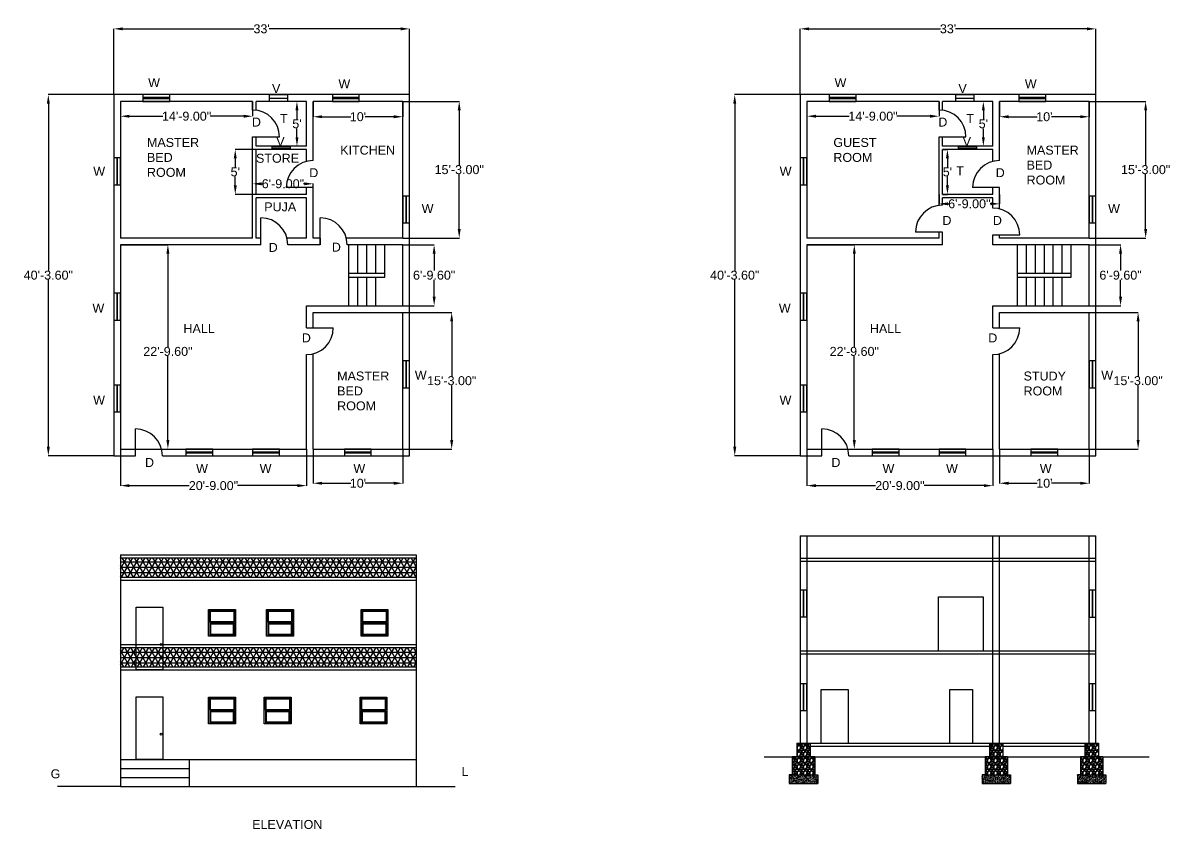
# Model space of a CAD drawing. Header units: inches. Extents: x -148 to 1389, y 14 to 1093.
import ezdxf

# ---------------------------------------------------------------- set-up
doc = ezdxf.new("R2010")
doc.units = ezdxf.units.IN
doc.header["$MEASUREMENT"] = 0
doc.styles.get("Standard").update_dxf_attribs({"font": 'arial.ttf'})
doc.dimstyles.get("Standard").update_dxf_attribs({"dimtxt": 12, "dimasz": 12, "dimexe": 0.18, "dimexo": 0.0625, "dimgap": 0.09, "dimtad": 0, "dimtih": 1, "dimtoh": 1, "dimzin": 0, "dimdsep": 46, "dimlunit": 3, "dimtxsty": 'Standard', "dimcen": 0.09, "dimadec": 0, "dimazin": 0, "dimtfac": 1, "dimtofl": 0, "dimtmove": 0, "dimatfit": 3, "dimfxl": 1, "dimtolj": 1, "dimtzin": 0, "dimarcsym": 0})

# ---------------------------------------------------------------- blocks, each defined once
blk = doc.blocks.new('*D2')
at = {"color": 0, "lineweight": -2, "transparency": 16777216}
for p, q in [((1279.4, 796.1), (1321.6, 796.1)), ((1321.4, 784.1), (1321.4, 761.5)), ((1321.4, 726.5), (1321.4, 749.1)), ((1279.4, 714.5), (1321.6, 714.5))]:
    blk.add_line(p, q, dxfattribs=at)
at = {"color": 0, "transparency": 16777216}
for points in [[(1319.4, 784.1), (1323.4, 784.1), (1321.4, 796.1)], [(1319.4, 726.5), (1323.4, 726.5), (1321.4, 714.5)]]:
    blk.add_solid(points, dxfattribs=at)
at = {"layer": 'Defpoints', "color": 0, "transparency": 16777216}
for p in [(1279.4, 796.1), (1279.4, 714.5), (1321.4, 714.5)]:
    blk.add_point(p, dxfattribs=at)
at = {"color": 0, "transparency": 16777216, "insert": (1321.4, 755.3), "char_height": 12, "attachment_point": 5}
blk.add_mtext('\\A1;6\'-9.60"', dxfattribs=at)
blk = doc.blocks.new('*D3')
at = {"color": 0, "lineweight": -2, "transparency": 16777216}
for p, q in [((892.3, 997.1), (804.6, 997.1)), ((804.8, 985.1), (804.8, 761.5)), ((804.8, 525.5), (804.8, 749.1)), ((892.3, 513.5), (804.6, 513.5))]:
    blk.add_line(p, q, dxfattribs=at)
at = {"color": 0, "transparency": 16777216}
for points in [[(802.8, 985.1), (806.8, 985.1), (804.8, 997.1)], [(802.8, 525.5), (806.8, 525.5), (804.8, 513.5)]]:
    blk.add_solid(points, dxfattribs=at)
at = {"layer": 'Defpoints', "color": 0, "transparency": 16777216}
for p in [(892.4, 997.1), (804.8, 513.5), (892.4, 513.5)]:
    blk.add_point(p, dxfattribs=at)
at = {"color": 0, "transparency": 16777216, "insert": (804.8, 755.3), "char_height": 12, "attachment_point": 5}
blk.add_mtext('\\A1;40\'-3.60"', dxfattribs=at)
blk = doc.blocks.new('*D4')
at = {"color": 0, "lineweight": -2, "transparency": 16777216}
for p, q in [((892.4, 997.2), (892.4, 1085.4)), ((904.4, 1085.2), (1080.1, 1085.2)), ((1276.4, 1085.2), (1100.6, 1085.2)), ((1288.4, 997.2), (1288.4, 1085.4))]:
    blk.add_line(p, q, dxfattribs=at)
at = {"color": 0, "transparency": 16777216}
for points in [[(904.4, 1087.2), (904.4, 1083.2), (892.4, 1085.2)], [(1276.4, 1087.2), (1276.4, 1083.2), (1288.4, 1085.2)]]:
    blk.add_solid(points, dxfattribs=at)
at = {"layer": 'Defpoints', "color": 0, "transparency": 16777216}
for p in [(1288.4, 1085.2), (892.4, 997.1), (1288.4, 997.1)]:
    blk.add_point(p, dxfattribs=at)
at = {"color": 0, "transparency": 16777216, "insert": (1090.4, 1085.2), "char_height": 12, "attachment_point": 5}
blk.add_mtext("\\A1;33'", dxfattribs=at)
blk = doc.blocks.new('*D5')
at = {"color": 0, "lineweight": -2, "transparency": 16777216}
for p, q in [((1279.4, 988.1), (1355.2, 988.1)), ((1355, 976.1), (1355, 902.8)), ((1355, 817.1), (1355, 890.4)), ((1279.4, 805.1), (1355.2, 805.1))]:
    blk.add_line(p, q, dxfattribs=at)
at = {"color": 0, "transparency": 16777216}
for points in [[(1353, 976.1), (1357, 976.1), (1355, 988.1)], [(1353, 817.1), (1357, 817.1), (1355, 805.1)]]:
    blk.add_solid(points, dxfattribs=at)
at = {"layer": 'Defpoints', "color": 0, "transparency": 16777216}
for p in [(1279.4, 988.1), (1279.4, 805.1), (1355, 805.1)]:
    blk.add_point(p, dxfattribs=at)
at = {"color": 0, "transparency": 16777216, "insert": (1355, 896.6), "char_height": 12, "attachment_point": 5}
blk.add_mtext('\\A1;15\'-3.00"', dxfattribs=at)
blk = doc.blocks.new('*D6')
at = {"color": 0, "lineweight": -2, "transparency": 16777216}
for p, q in [((1159.4, 988), (1159.4, 967.3)), ((1279.4, 988), (1279.4, 967.3)), ((1171.4, 967.5), (1209.7, 967.5)), ((1267.4, 967.5), (1229.1, 967.5))]:
    blk.add_line(p, q, dxfattribs=at)
at = {"color": 0, "transparency": 16777216}
for points in [[(1171.4, 969.5), (1171.4, 965.5), (1159.4, 967.5)], [(1267.4, 969.5), (1267.4, 965.5), (1279.4, 967.5)]]:
    blk.add_solid(points, dxfattribs=at)
at = {"layer": 'Defpoints', "color": 0, "transparency": 16777216}
for p in [(1159.4, 988.1), (1279.4, 988.1), (1279.4, 967.5)]:
    blk.add_point(p, dxfattribs=at)
at = {"color": 0, "transparency": 16777216, "insert": (1219.4, 967.5), "char_height": 12, "attachment_point": 5}
blk.add_mtext("\\A1;10'", dxfattribs=at)
blk = doc.blocks.new('*D7')
at = {"color": 0, "lineweight": -2, "transparency": 16777216}
for p, q in [((1144.6, 988.1), (1137.5, 988.1)), ((1137.7, 976.1), (1137.7, 964.3)), ((1137.7, 940.1), (1137.7, 951.9)), ((1144.6, 928.1), (1137.5, 928.1))]:
    blk.add_line(p, q, dxfattribs=at)
at = {"color": 0, "transparency": 16777216}
for points in [[(1135.7, 976.1), (1139.7, 976.1), (1137.7, 988.1)], [(1135.7, 940.1), (1139.7, 940.1), (1137.7, 928.1)]]:
    blk.add_solid(points, dxfattribs=at)
at = {"layer": 'Defpoints', "color": 0, "transparency": 16777216}
for p in [(1144.7, 988.1), (1137.7, 928.1), (1144.7, 928.1)]:
    blk.add_point(p, dxfattribs=at)
at = {"color": 0, "transparency": 16777216, "insert": (1137.7, 958.1), "char_height": 12, "attachment_point": 5}
blk.add_mtext("\\A1;5'", dxfattribs=at)
blk = doc.blocks.new('*D8')
at = {"color": 0, "lineweight": -2, "transparency": 16777216}
for p, q in [((901.4, 988), (901.4, 968.1)), ((1078.4, 988), (1078.4, 968.1)), ((913.4, 968.2), (958.1, 968.2)), ((1066.4, 968.2), (1021.7, 968.2))]:
    blk.add_line(p, q, dxfattribs=at)
at = {"color": 0, "transparency": 16777216}
for points in [[(913.4, 970.2), (913.4, 966.2), (901.4, 968.2)], [(1066.4, 970.2), (1066.4, 966.2), (1078.4, 968.2)]]:
    blk.add_solid(points, dxfattribs=at)
at = {"layer": 'Defpoints', "color": 0, "transparency": 16777216}
for p in [(901.4, 988.1), (1078.4, 988.1), (1078.4, 968.2)]:
    blk.add_point(p, dxfattribs=at)
at = {"color": 0, "transparency": 16777216, "insert": (989.9, 968.2), "char_height": 12, "attachment_point": 5}
blk.add_mtext('\\A1;14\'-9.00"', dxfattribs=at)
blk = doc.blocks.new('*D9')
at = {"color": 0, "lineweight": -2, "transparency": 16777216}
for p, q in [((1082.9, 923.6), (1089.8, 923.6)), ((1089.6, 911.6), (1089.6, 899.8)), ((1089.6, 875.6), (1089.6, 887.4)), ((1082.9, 863.6), (1089.8, 863.6))]:
    blk.add_line(p, q, dxfattribs=at)
at = {"color": 0, "transparency": 16777216}
for points in [[(1087.6, 911.6), (1091.6, 911.6), (1089.6, 923.6)], [(1087.6, 875.6), (1091.6, 875.6), (1089.6, 863.6)]]:
    blk.add_solid(points, dxfattribs=at)
at = {"layer": 'Defpoints', "color": 0, "transparency": 16777216}
for p in [(1082.9, 923.6), (1082.9, 863.6), (1089.6, 863.6)]:
    blk.add_point(p, dxfattribs=at)
at = {"color": 0, "transparency": 16777216, "insert": (1089.6, 893.6), "char_height": 12, "attachment_point": 5}
blk.add_mtext("\\A1;5'", dxfattribs=at)
blk = doc.blocks.new('*D10')
at = {"color": 0, "lineweight": -2, "transparency": 16777216}
for p, q in [((1078.4, 863.5), (1078.4, 850.7)), ((1159.4, 863.5), (1159.4, 850.7)), ((1090.4, 850.9), (1091.1, 850.9)), ((1147.4, 850.9), (1146.6, 850.9))]:
    blk.add_line(p, q, dxfattribs=at)
at = {"color": 0, "transparency": 16777216}
for points in [[(1090.4, 852.9), (1090.4, 848.9), (1078.4, 850.9)], [(1147.4, 852.9), (1147.4, 848.9), (1159.4, 850.9)]]:
    blk.add_solid(points, dxfattribs=at)
at = {"layer": 'Defpoints', "color": 0, "transparency": 16777216}
for p in [(1078.4, 863.6), (1159.4, 863.6), (1159.4, 850.9)]:
    blk.add_point(p, dxfattribs=at)
at = {"color": 0, "transparency": 16777216, "insert": (1118.9, 850.9), "char_height": 12, "attachment_point": 5}
blk.add_mtext('\\A1;6\'-9.00"', dxfattribs=at)
blk = doc.blocks.new('*D11')
at = {"color": 0, "lineweight": -2, "transparency": 16777216}
for p, q in [((901.4, 796.1), (965.1, 796.1)), ((964.9, 784.1), (964.9, 659.4)), ((964.9, 534.5), (964.9, 647)), ((901.4, 522.5), (965.1, 522.5))]:
    blk.add_line(p, q, dxfattribs=at)
at = {"color": 0, "transparency": 16777216}
for points in [[(962.9, 784.1), (966.9, 784.1), (964.9, 796.1)], [(962.9, 534.5), (966.9, 534.5), (964.9, 522.5)]]:
    blk.add_solid(points, dxfattribs=at)
at = {"layer": 'Defpoints', "color": 0, "transparency": 16777216}
for p in [(901.4, 796.1), (964.9, 796.1), (901.4, 522.5)]:
    blk.add_point(p, dxfattribs=at)
at = {"color": 0, "transparency": 16777216, "insert": (964.9, 653.2), "char_height": 12, "attachment_point": 5}
blk.add_mtext('\\A1;22\'-9.60"', dxfattribs=at)
blk = doc.blocks.new('*D12')
at = {"color": 0, "lineweight": -2, "transparency": 16777216}
for p, q in [((901.4, 522.4), (901.4, 473.4)), ((1150.4, 522.4), (1150.4, 473.4)), ((913.4, 473.5), (993.4, 473.5)), ((1138.4, 473.5), (1058.3, 473.5))]:
    blk.add_line(p, q, dxfattribs=at)
at = {"color": 0, "transparency": 16777216}
for points in [[(913.4, 475.5), (913.4, 471.5), (901.4, 473.5)], [(1138.4, 475.5), (1138.4, 471.5), (1150.4, 473.5)]]:
    blk.add_solid(points, dxfattribs=at)
at = {"layer": 'Defpoints', "color": 0, "transparency": 16777216}
for p in [(901.4, 522.5), (1150.4, 522.5), (1150.4, 473.5)]:
    blk.add_point(p, dxfattribs=at)
at = {"color": 0, "transparency": 16777216, "insert": (1025.9, 473.5), "char_height": 12, "attachment_point": 5}
blk.add_mtext('\\A1;20\'-9.00"', dxfattribs=at)
blk = doc.blocks.new('*D13')
at = {"color": 0, "lineweight": -2, "transparency": 16777216}
for p, q in [((1159.4, 522.4), (1159.4, 476.5)), ((1279.4, 522.4), (1279.4, 476.5)), ((1171.4, 476.7), (1209.7, 476.7)), ((1267.4, 476.7), (1229.1, 476.7))]:
    blk.add_line(p, q, dxfattribs=at)
at = {"color": 0, "transparency": 16777216}
for points in [[(1171.4, 478.7), (1171.4, 474.7), (1159.4, 476.7)], [(1267.4, 478.7), (1267.4, 474.7), (1279.4, 476.7)]]:
    blk.add_solid(points, dxfattribs=at)
at = {"layer": 'Defpoints', "color": 0, "transparency": 16777216}
for p in [(1159.4, 522.5), (1279.4, 522.5), (1279.4, 476.7)]:
    blk.add_point(p, dxfattribs=at)
at = {"color": 0, "transparency": 16777216, "insert": (1219.4, 476.7), "char_height": 12, "attachment_point": 5}
blk.add_mtext("\\A1;10'", dxfattribs=at)
blk = doc.blocks.new('*D14')
at = {"color": 0, "lineweight": -2, "transparency": 16777216}
for p, q in [((1279.4, 705.5), (1345, 705.5)), ((1344.9, 693.5), (1344.9, 620.2)), ((1344.9, 534.5), (1344.9, 607.8)), ((1279.4, 522.5), (1345, 522.5))]:
    blk.add_line(p, q, dxfattribs=at)
at = {"color": 0, "transparency": 16777216}
for points in [[(1342.9, 693.5), (1346.9, 693.5), (1344.9, 705.5)], [(1342.9, 534.5), (1346.9, 534.5), (1344.9, 522.5)]]:
    blk.add_solid(points, dxfattribs=at)
at = {"layer": 'Defpoints', "color": 0, "transparency": 16777216}
for p in [(1279.4, 705.5), (1344.9, 705.5), (1279.4, 522.5)]:
    blk.add_point(p, dxfattribs=at)
at = {"color": 0, "transparency": 16777216, "insert": (1344.9, 614), "char_height": 12, "attachment_point": 5}
blk.add_mtext('\\A1;15\'-3.00"', dxfattribs=at)
blk = doc.blocks.new('*D15')
at = {"color": 0, "lineweight": -2, "transparency": 16777216}
for p, q in [((360.3, 796.1), (402.5, 796.1)), ((402.3, 784.1), (402.3, 761.5)), ((402.3, 726.5), (402.3, 749.1)), ((360.3, 714.5), (402.5, 714.5))]:
    blk.add_line(p, q, dxfattribs=at)
at = {"color": 0, "transparency": 16777216}
for points in [[(400.3, 784.1), (404.3, 784.1), (402.3, 796.1)], [(400.3, 726.5), (404.3, 726.5), (402.3, 714.5)]]:
    blk.add_solid(points, dxfattribs=at)
at = {"layer": 'Defpoints', "color": 0, "transparency": 16777216}
for p in [(360.3, 796.1), (360.3, 714.5), (402.3, 714.5)]:
    blk.add_point(p, dxfattribs=at)
at = {"color": 0, "transparency": 16777216, "insert": (402.3, 755.3), "char_height": 12, "attachment_point": 5}
blk.add_mtext('\\A1;6\'-9.60"', dxfattribs=at)
blk = doc.blocks.new('*D16')
at = {"color": 0, "lineweight": -2, "transparency": 16777216}
for p, q in [((-26.8, 997.1), (-114.5, 997.1)), ((-114.3, 985.1), (-114.3, 761.5)), ((-114.3, 525.5), (-114.3, 749.1)), ((-26.8, 513.5), (-114.5, 513.5))]:
    blk.add_line(p, q, dxfattribs=at)
at = {"color": 0, "transparency": 16777216}
for points in [[(-116.3, 985.1), (-112.3, 985.1), (-114.3, 997.1)], [(-116.3, 525.5), (-112.3, 525.5), (-114.3, 513.5)]]:
    blk.add_solid(points, dxfattribs=at)
at = {"layer": 'Defpoints', "color": 0, "transparency": 16777216}
for p in [(-26.7, 997.1), (-114.3, 513.5), (-26.7, 513.5)]:
    blk.add_point(p, dxfattribs=at)
at = {"color": 0, "transparency": 16777216, "insert": (-114.3, 755.3), "char_height": 12, "attachment_point": 5}
blk.add_mtext('\\A1;40\'-3.60"', dxfattribs=at)
blk = doc.blocks.new('*D17')
at = {"color": 0, "lineweight": -2, "transparency": 16777216}
for p, q in [((-26.7, 997.2), (-26.7, 1085.4)), ((-14.7, 1085.2), (161, 1085.2)), ((357.3, 1085.2), (181.5, 1085.2)), ((369.3, 997.2), (369.3, 1085.4))]:
    blk.add_line(p, q, dxfattribs=at)
at = {"color": 0, "transparency": 16777216}
for points in [[(-14.7, 1087.2), (-14.7, 1083.2), (-26.7, 1085.2)], [(357.3, 1087.2), (357.3, 1083.2), (369.3, 1085.2)]]:
    blk.add_solid(points, dxfattribs=at)
at = {"layer": 'Defpoints', "color": 0, "transparency": 16777216}
for p in [(369.3, 1085.2), (-26.7, 997.1), (369.3, 997.1)]:
    blk.add_point(p, dxfattribs=at)
at = {"color": 0, "transparency": 16777216, "insert": (171.3, 1085.2), "char_height": 12, "attachment_point": 5}
blk.add_mtext("\\A1;33'", dxfattribs=at)
blk = doc.blocks.new('*D18')
at = {"color": 0, "lineweight": -2, "transparency": 16777216}
for p, q in [((360.3, 988.1), (436.1, 988.1)), ((435.9, 976.1), (435.9, 902.8)), ((435.9, 817.1), (435.9, 890.4)), ((360.3, 805.1), (436.1, 805.1))]:
    blk.add_line(p, q, dxfattribs=at)
at = {"color": 0, "transparency": 16777216}
for points in [[(433.9, 976.1), (437.9, 976.1), (435.9, 988.1)], [(433.9, 817.1), (437.9, 817.1), (435.9, 805.1)]]:
    blk.add_solid(points, dxfattribs=at)
at = {"layer": 'Defpoints', "color": 0, "transparency": 16777216}
for p in [(360.3, 988.1), (360.3, 805.1), (435.9, 805.1)]:
    blk.add_point(p, dxfattribs=at)
at = {"color": 0, "transparency": 16777216, "insert": (435.9, 896.6), "char_height": 12, "attachment_point": 5}
blk.add_mtext('\\A1;15\'-3.00"', dxfattribs=at)
blk = doc.blocks.new('*D19')
at = {"color": 0, "lineweight": -2, "transparency": 16777216}
for p, q in [((240.3, 988), (240.3, 967.3)), ((360.3, 988), (360.3, 967.3)), ((252.3, 967.5), (290.6, 967.5)), ((348.3, 967.5), (310, 967.5))]:
    blk.add_line(p, q, dxfattribs=at)
at = {"color": 0, "transparency": 16777216}
for points in [[(252.3, 969.5), (252.3, 965.5), (240.3, 967.5)], [(348.3, 969.5), (348.3, 965.5), (360.3, 967.5)]]:
    blk.add_solid(points, dxfattribs=at)
at = {"layer": 'Defpoints', "color": 0, "transparency": 16777216}
for p in [(240.3, 988.1), (360.3, 988.1), (360.3, 967.5)]:
    blk.add_point(p, dxfattribs=at)
at = {"color": 0, "transparency": 16777216, "insert": (300.3, 967.5), "char_height": 12, "attachment_point": 5}
blk.add_mtext("\\A1;10'", dxfattribs=at)
blk = doc.blocks.new('*D20')
at = {"color": 0, "lineweight": -2, "transparency": 16777216}
for p, q in [((225.5, 988.1), (218.4, 988.1)), ((218.6, 976.1), (218.6, 964.3)), ((218.6, 940.1), (218.6, 951.9)), ((225.5, 928.1), (218.4, 928.1))]:
    blk.add_line(p, q, dxfattribs=at)
at = {"color": 0, "transparency": 16777216}
for points in [[(216.6, 976.1), (220.6, 976.1), (218.6, 988.1)], [(216.6, 940.1), (220.6, 940.1), (218.6, 928.1)]]:
    blk.add_solid(points, dxfattribs=at)
at = {"layer": 'Defpoints', "color": 0, "transparency": 16777216}
for p in [(225.6, 988.1), (218.6, 928.1), (225.6, 928.1)]:
    blk.add_point(p, dxfattribs=at)
at = {"color": 0, "transparency": 16777216, "insert": (218.6, 958.1), "char_height": 12, "attachment_point": 5}
blk.add_mtext("\\A1;5'", dxfattribs=at)
blk = doc.blocks.new('*D21')
at = {"color": 0, "lineweight": -2, "transparency": 16777216}
for p, q in [((-17.7, 988), (-17.7, 968.1)), ((159.3, 988), (159.3, 968.1)), ((-5.7, 968.2), (39, 968.2)), ((147.3, 968.2), (102.6, 968.2))]:
    blk.add_line(p, q, dxfattribs=at)
at = {"color": 0, "transparency": 16777216}
for points in [[(-5.7, 970.2), (-5.7, 966.2), (-17.7, 968.2)], [(147.3, 970.2), (147.3, 966.2), (159.3, 968.2)]]:
    blk.add_solid(points, dxfattribs=at)
at = {"layer": 'Defpoints', "color": 0, "transparency": 16777216}
for p in [(-17.7, 988.1), (159.3, 988.1), (159.3, 968.2)]:
    blk.add_point(p, dxfattribs=at)
at = {"color": 0, "transparency": 16777216, "insert": (70.8, 968.2), "char_height": 12, "attachment_point": 5}
blk.add_mtext('\\A1;14\'-9.00"', dxfattribs=at)
blk = doc.blocks.new('*D22')
at = {"color": 0, "lineweight": -2, "transparency": 16777216}
for p, q in [((163.7, 923.6), (135.8, 923.6)), ((136, 911.6), (136, 899.8)), ((136, 875.6), (136, 887.4)), ((163.7, 863.6), (135.8, 863.6))]:
    blk.add_line(p, q, dxfattribs=at)
at = {"color": 0, "transparency": 16777216}
for points in [[(134, 911.6), (138, 911.6), (136, 923.6)], [(134, 875.6), (138, 875.6), (136, 863.6)]]:
    blk.add_solid(points, dxfattribs=at)
at = {"layer": 'Defpoints', "color": 0, "transparency": 16777216}
for p in [(163.8, 923.6), (136, 863.6), (163.8, 863.6)]:
    blk.add_point(p, dxfattribs=at)
at = {"color": 0, "transparency": 16777216, "insert": (136, 893.6), "char_height": 12, "attachment_point": 5}
blk.add_mtext("\\A1;5'", dxfattribs=at)
blk = doc.blocks.new('*D23')
at = {"color": 0, "lineweight": -2, "transparency": 16777216}
for p, q in [((159.3, 863.7), (159.3, 877.9)), ((171.3, 877.7), (172, 877.7)), ((228.3, 877.7), (227.5, 877.7)), ((240.3, 863.7), (240.3, 877.9))]:
    blk.add_line(p, q, dxfattribs=at)
at = {"color": 0, "transparency": 16777216}
for points in [[(171.3, 879.7), (171.3, 875.7), (159.3, 877.7)], [(228.3, 879.7), (228.3, 875.7), (240.3, 877.7)]]:
    blk.add_solid(points, dxfattribs=at)
at = {"layer": 'Defpoints', "color": 0, "transparency": 16777216}
for p in [(240.3, 877.7), (159.3, 863.6), (240.3, 863.6)]:
    blk.add_point(p, dxfattribs=at)
at = {"color": 0, "transparency": 16777216, "insert": (199.8, 877.7), "char_height": 12, "attachment_point": 5}
blk.add_mtext('\\A1;6\'-9.00"', dxfattribs=at)
blk = doc.blocks.new('*D24')
at = {"color": 0, "lineweight": -2, "transparency": 16777216}
for p, q in [((-17.7, 796.1), (46, 796.1)), ((45.8, 784.1), (45.8, 659.4)), ((45.8, 534.5), (45.8, 647)), ((-17.7, 522.5), (46, 522.5))]:
    blk.add_line(p, q, dxfattribs=at)
at = {"color": 0, "transparency": 16777216}
for points in [[(43.8, 784.1), (47.8, 784.1), (45.8, 796.1)], [(43.8, 534.5), (47.8, 534.5), (45.8, 522.5)]]:
    blk.add_solid(points, dxfattribs=at)
at = {"layer": 'Defpoints', "color": 0, "transparency": 16777216}
for p in [(-17.7, 796.1), (45.8, 796.1), (-17.7, 522.5)]:
    blk.add_point(p, dxfattribs=at)
at = {"color": 0, "transparency": 16777216, "insert": (45.8, 653.2), "char_height": 12, "attachment_point": 5}
blk.add_mtext('\\A1;22\'-9.60"', dxfattribs=at)
blk = doc.blocks.new('*D25')
at = {"color": 0, "lineweight": -2, "transparency": 16777216}
for p, q in [((-17.7, 522.4), (-17.7, 473.4)), ((231.3, 522.4), (231.3, 473.4)), ((-5.7, 473.5), (74.3, 473.5)), ((219.3, 473.5), (139.2, 473.5))]:
    blk.add_line(p, q, dxfattribs=at)
at = {"color": 0, "transparency": 16777216}
for points in [[(-5.7, 475.5), (-5.7, 471.5), (-17.7, 473.5)], [(219.3, 475.5), (219.3, 471.5), (231.3, 473.5)]]:
    blk.add_solid(points, dxfattribs=at)
at = {"layer": 'Defpoints', "color": 0, "transparency": 16777216}
for p in [(-17.7, 522.5), (231.3, 522.5), (231.3, 473.5)]:
    blk.add_point(p, dxfattribs=at)
at = {"color": 0, "transparency": 16777216, "insert": (106.8, 473.5), "char_height": 12, "attachment_point": 5}
blk.add_mtext('\\A1;20\'-9.00"', dxfattribs=at)
blk = doc.blocks.new('*D26')
at = {"color": 0, "lineweight": -2, "transparency": 16777216}
for p, q in [((240.3, 522.4), (240.3, 476.5)), ((360.3, 522.4), (360.3, 476.5)), ((252.3, 476.7), (290.6, 476.7)), ((348.3, 476.7), (310, 476.7))]:
    blk.add_line(p, q, dxfattribs=at)
at = {"color": 0, "transparency": 16777216}
for points in [[(252.3, 478.7), (252.3, 474.7), (240.3, 476.7)], [(348.3, 478.7), (348.3, 474.7), (360.3, 476.7)]]:
    blk.add_solid(points, dxfattribs=at)
at = {"layer": 'Defpoints', "color": 0, "transparency": 16777216}
for p in [(240.3, 522.5), (360.3, 522.5), (360.3, 476.7)]:
    blk.add_point(p, dxfattribs=at)
at = {"color": 0, "transparency": 16777216, "insert": (300.3, 476.7), "char_height": 12, "attachment_point": 5}
blk.add_mtext("\\A1;10'", dxfattribs=at)
blk = doc.blocks.new('*D27')
at = {"color": 0, "lineweight": -2, "transparency": 16777216}
for p, q in [((360.3, 705.5), (425.9, 705.5)), ((425.8, 693.5), (425.8, 620.2)), ((425.8, 534.5), (425.8, 607.8)), ((360.3, 522.5), (425.9, 522.5))]:
    blk.add_line(p, q, dxfattribs=at)
at = {"color": 0, "transparency": 16777216}
for points in [[(423.8, 693.5), (427.8, 693.5), (425.8, 705.5)], [(423.8, 534.5), (427.8, 534.5), (425.8, 522.5)]]:
    blk.add_solid(points, dxfattribs=at)
at = {"layer": 'Defpoints', "color": 0, "transparency": 16777216}
for p in [(360.3, 705.5), (425.8, 705.5), (360.3, 522.5)]:
    blk.add_point(p, dxfattribs=at)
at = {"color": 0, "transparency": 16777216, "insert": (425.8, 614), "char_height": 12, "attachment_point": 5}
blk.add_mtext('\\A1;15\'-3.00"', dxfattribs=at)
blk = doc.blocks.new('Door - Plain 36 in.')
blk.add_lwpolyline([(0, 0), (0, 84), (36, 84), (36, 0)], close=True)
blk.add_circle((33.5, 34), 1.25)
blk = doc.blocks.new('Window - Wood Frame 36 x 36 in.')
for p, q in [((1.5, 18.5), (34.5, 18.5)), ((2, 17.5), (34, 17.5)), ((2.5, 19.5), (33.5, 19.5)), ((3, 16.5), (33, 16.5))]:
    blk.add_line(p, q)
blk.add_lwpolyline([(0, 0), (0, 36), (36, 36), (36, 0)], close=True)
for points in [[(1.5, 18.5), (1.5, 34.5), (34.5, 34.5), (34.5, 18.5)], [(2.5, 19.5), (2.5, 33.5), (33.5, 33.5), (33.5, 19.5)], [(34, 17.5), (34, 1.5), (2, 1.5), (2, 17.5)], [(33, 16.5), (33, 2.5), (3, 2.5), (3, 16.5)]]:
    blk.add_lwpolyline(points)
blk = doc.blocks.new('FOUNDATION')
h = blk.add_hatch()
h.set_pattern_fill('GRAVEL', color=256, scale=8.5)
h.set_pattern_definition([(228.01279, (-890.7492, 100.7771), (-68, -76.5), [1.143556, -113.21225]), (184.96974, (-891.5142, 99.92708), (102, 8.5), [1.96238, -194.27536]), (132.51045, (-893.4692, 99.7571), (85, -93.5), [1.3837, -136.98628]), (267.27369, (-896.7842, 97.63208), (8.5, 170), [1.78702, -176.915243]), (292.833654, (-896.8692, 95.84708), (-42.5, 102), [1.75232, -173.47967]), (357.27369, (-896.1892, 94.23208), (-170, 8.5), [1.78702, -176.915243]), (37.69424, (-894.4042, 94.14708), (-110.5, -85), [2.363246, -233.96121]), (72.25533, (-892.5342, 95.59208), (59.5, 187), [2.23115, -220.88373]), (121.429566, (-891.8542, 97.71708), (-68, 110.5), [1.793075, -177.51462]), (175.23636, (-892.7892, 99.2471), (93.5, -8.5), [2.04707, -100.30648]), (222.397438, (-894.8292, 99.41708), (-102, -93.5), [2.64731, -262.08369]), (138.81407, (-888.3692, 97.5471), (-59.5, 51), [0.90356, -89.45268]), (171.469234, (-889.0492, 98.14208), (110.5, -17), [1.719014, -170.18285]), (225, (-890.749, 98.397), (-9e-16, -8.5), [1.20208, -10.81874]), (203.19859, (-891.3442, 99.4171), (42.5, 17), [0.64734, -64.08673]), (291.8014, (-891.9392, 99.162), (-8.5, 25.5), [0.915476, -44.858425]), (30.96376, (-891.5992, 98.3121), (25.5, 17), [1.4869, -48.076195]), (161.56505, (-890.3242, 99.077), (17, -8.5), [1.07517, -25.80419]), (16.38954, (-896.8692, 99.16208), (85, 25.5), [1.5062, -149.114184]), (70.346176, (-895.4242, 99.5871), (-34, -93.5), [1.26362, -125.097966]), (293.19859, (-890.3242, 100.7771), (-17, 42.5), [1.29468, -63.439394]), (343.61046, (-889.8142, 99.58708), (-85, 25.5), [1.5062, -149.114184]), (339.44395, (-896.8692, 93.8921), (-42.5, 17), [1.45248, -71.17155]), (294.77514, (-895.5092, 93.3821), (-42.5, 93.5), [1.21701, -120.484466]), (66.80141, (-890.2392, 92.2771), (17, 42.5), [1.29468, -63.439394]), (17.354025, (-889.7292, 93.4671), (-110.5, -34), [1.424864, -141.0611]), (69.44395, (-894.4042, 92.2771), (-17, -42.5), [0.72624, -71.89779]), (101.30993, (-890.7492, 92.277), (-8.5, 34), [0.433415, -42.90825]), (165.96376, (-890.8342, 92.702), (25.5, -8.5), [1.75232, -33.29408]), (186.009006, (-892.5342, 93.12708), (85, 8.5), [1.623925, -160.76835]), (303.69007, (-891.5992, 97.547), (-8.5, 17), [1.22589, -29.4213]), (353.157227, (-890.9192, 96.52708), (144.5, -17), [2.14025, -211.88428]), (60.9454, (-888.7942, 96.2721), (-34, -59.5), [0.875126, -86.63773]), (90, (-888.369, 97.037), (-8.5, 8.5), [0.51, -7.99]), (120.25644, (-892.7042, 93.3821), (34, -59.5), [1.180854, -116.90492]), (48.01279, (-893.2992, 94.4021), (68, 76.5), [2.28711, -112.06869]), (0, (-891.769, 96.102), (8.5, 8.5), [2.21, -6.29]), (325.304846, (-889.5592, 96.1021), (85, -59.5), [1.34397, -133.05283]), (254.0546, (-888.4542, 95.3371), (-8.5, -34), [1.23762, -60.64332]), (207.645975, (-888.7942, 94.14708), (-161.5, -85), [2.01505, -199.49053]), (175.42608, (-890.5792, 93.21208), (-110.5, 8.5), [2.13179, -211.047124])])
h.paths.add_polyline_path([(15, -18), (9, -18), (9, 0), (-4.5, 0), (-9, 0), (-9, -18), (-15, -18), (-15, -42), (15, -42)])
h = blk.add_hatch()
h.set_pattern_fill('AR-CONC', color=256, scale=0.26)
h.set_pattern_definition([(50, (-896.8692, 92.277), (1.8648765, -0.1631556), [0.195, -2.145]), (355, (-896.8692, 92.277), (-0.3607535, 1.9556995), [0.156, -1.716]), (100.45144, (-896.7138, 92.2635), (1.504123, 1.792544), [0.1657245, -1.8229695]), (46.1842, (-896.8692, 92.797), (2.7748275, -0.43035), [0.2925, -3.2175]), (96.63564, (-896.638, 92.7612), (2.430121, 2.532708), [0.248587, -2.734456]), (351.18416, (-896.8692, 92.797), (2.430121, 2.532708), [0.234, -2.574]), (21, (-896.6092, 92.667), (1.5519583, -1.046809), [0.195, -2.145]), (326, (-896.6092, 92.667), (0.63262, 1.88539), [0.156, -1.716]), (71.45144, (-896.4799, 92.5798), (2.1845782, 0.838581), [0.1657245, -1.8229695]), (37.5, (-896.8692, 92.2771), (0.0316156, 0.865524), [0, -1.6952, 0, -1.742, 0, -1.7225]), (7.5, (-896.8692, 92.2771), (0.6839808, 1.02547045), [0, -0.9932, 0, -1.6562, 0, -0.6565]), (327.5, (-897.449, 92.2771), (1.38793833, -0.05864267), [0, -0.65, 0, -2.028, 0, -2.691]), (317.5, (-897.709, 92.2771), (1.516284, 0.260273), [0, -0.845, 0, -1.3468, 0, -1.911])])
h.paths.add_polyline_path([(-15, -42), (-19, -42), (-19, -54), (19, -54), (19, -42), (15, -42)])
for p, q in [((-9, 0), (0, 0)), ((-9, 0), (-9, -18)), ((9, 0), (9, -18)), ((-9, -18), (-15, -18)), ((-15, -18), (-15, -42)), ((15, -18), (9, -18)), ((15, -18), (15, -42)), ((-15, -42), (-19, -42)), ((-19, -42), (-19, -54)), ((-15, -42), (16.2, -42)), ((15, -42), (19, -42)), ((16.2, -42), (19, -42)), ((19, -42), (19, -54)), ((-19, -54), (19, -54))]:
    blk.add_line(p, q)

msp = doc.modelspace()

# ---------------------------------------------------------------- hatches: boundary and pattern name
h = msp.add_hatch()
h.set_pattern_fill('NET3', color=256, scale=57)
h.set_pattern_definition([(0, (2e-14, 407.178), (0, 7.125), []), (60, (2e-14, 407.178), (-6.17043, 3.5625), []), (120, (2e-14, 407.178), (-6.17043, -3.5625), [])])
h.paths.add_polyline_path([(378.268, 350.751), (378.268, 376.751), (-17.732, 376.751), (-17.732, 350.751)])
h.paths.add_polyline_path([(39.204, 256.751), (39.204, 230.751), (378.268, 230.751), (378.268, 256.751)])
h.paths.add_polyline_path([(3.204, 256.751), (3.204, 230.751), (39.204, 230.751), (39.204, 256.751)])
h.paths.add_polyline_path([(3.204, 256.751), (-17.732, 256.751), (-17.732, 230.751), (3.204, 230.751)])

# ---------------------------------------------------------------- linework, layer by layer
for p, q in [((369.268, 997.097), (-26.732, 997.097)), ((-26.732, 997.097), (-26.732, 513.497)), ((159.268, 988.097), (-17.732, 988.097)), ((-17.732, 988.097), (-17.732, 805.097)), ((12.192, 997.097), (12.192, 988.097)), ((48.192, 997.097), (12.192, 997.097)), ((48.192, 993.097), (12.192, 993.097)), ((12.192, 992.097), (48.192, 992.097)), ((12.192, 988.097), (48.192, 988.097)), ((48.192, 988.097), (48.192, 997.097)), ((159.268, 976.5), (159.268, 988.097)), ((163.768, 976.217), (163.768, 988.097)), ((231.268, 988.097), (163.768, 988.097)), ((181.948, 988.097), (181.948, 997.097)), ((181.948, 997.097), (205.948, 997.097)), ((181.948, 992.597), (205.948, 992.597)), ((205.948, 988.097), (181.948, 988.097)), ((205.948, 997.097), (205.948, 988.097)), ((231.268, 928.097), (231.268, 988.097)), ((240.268, 908.928), (240.268, 988.097)), ((360.268, 988.097), (240.268, 988.097)), ((266.037, 997.097), (266.037, 988.097)), ((302.037, 997.097), (266.037, 997.097)), ((302.037, 993.097), (266.037, 993.097)), ((266.037, 992.097), (302.037, 992.097)), ((266.037, 988.097), (302.037, 988.097)), ((302.037, 988.097), (302.037, 997.097)), ((360.268, 805.097), (360.268, 988.097)), ((369.268, 513.497), (369.268, 997.097)), ((1288.369, 997.097), (892.369, 997.097)), ((892.369, 997.097), (892.369, 513.497)), ((901.369, 988.097), (901.369, 805.097)), ((1078.369, 988.097), (901.369, 988.097)), ((931.293, 997.097), (931.293, 988.097)), ((967.293, 997.097), (931.293, 997.097)), ((967.293, 993.097), (931.293, 993.097)), ((931.293, 992.097), (967.293, 992.097)), ((931.293, 988.097), (967.293, 988.097)), ((967.293, 988.097), (967.293, 997.097)), ((1078.369, 976.5), (1078.369, 988.097)), ((1150.369, 988.097), (1082.869, 988.097)), ((1082.869, 976.217), (1082.869, 988.097)), ((1101.049, 988.097), (1101.049, 997.097)), ((1101.049, 997.097), (1125.049, 997.097)), ((1101.049, 992.597), (1125.049, 992.597)), ((1125.049, 988.097), (1101.049, 988.097)), ((1125.049, 997.097), (1125.049, 988.097)), ((1150.369, 928.097), (1150.369, 988.097)), ((1279.369, 988.097), (1159.369, 988.097)), ((1159.369, 908.928), (1159.369, 988.097)), ((1185.138, 997.097), (1185.138, 988.097)), ((1221.138, 997.097), (1185.138, 997.097)), ((1221.138, 993.097), (1185.138, 993.097)), ((1185.138, 992.097), (1221.138, 992.097)), ((1185.138, 988.097), (1221.138, 988.097)), ((1221.138, 988.097), (1221.138, 997.097)), ((1279.369, 805.097), (1279.369, 988.097)), ((1288.369, 513.497), (1288.369, 997.097)), ((159.268, 813.093), (159.268, 940.5)), ((159.268, 940.5), (195.268, 940.5)), ((159.268, 940.5), (195.268, 940.5)), ((163.768, 928.097), (163.768, 940.5)), ((1078.369, 940.5), (1114.369, 940.5)), ((1078.369, 940.5), (1114.369, 940.5)), ((1078.369, 848.811), (1078.369, 940.5)), ((1082.869, 928.097), (1082.869, 940.5)), ((231.268, 928.097), (163.768, 928.097)), ((163.768, 863.597), (163.768, 923.597)), ((231.268, 923.597), (163.768, 923.597)), ((185.332, 923.597), (185.332, 928.097)), ((185.332, 928.097), (209.332, 928.097)), ((185.332, 925.847), (209.332, 925.847)), ((209.332, 923.597), (185.332, 923.597)), ((209.332, 928.097), (209.332, 923.597)), ((231.268, 907.785), (231.268, 923.597)), ((1150.369, 928.097), (1082.869, 928.097)), ((1150.369, 923.597), (1082.869, 923.597)), ((1082.869, 863.597), (1082.869, 923.597)), ((1104.433, 923.597), (1104.433, 928.097)), ((1104.433, 928.097), (1128.433, 928.097)), ((1104.433, 925.847), (1128.433, 925.847)), ((1128.433, 923.597), (1104.433, 923.597)), ((1128.433, 928.097), (1128.433, 923.597)), ((1150.369, 907.785), (1150.369, 923.597)), ((-17.732, 912.351), (-26.732, 912.351)), ((-26.732, 912.351), (-26.732, 876.351)), ((-22.732, 912.351), (-22.732, 876.351)), ((-21.732, 876.351), (-21.732, 912.351)), ((-17.732, 876.351), (-17.732, 912.351)), ((901.369, 912.351), (892.369, 912.351)), ((892.369, 912.351), (892.369, 876.351)), ((896.369, 912.351), (896.369, 876.351)), ((897.369, 876.351), (897.369, 912.351)), ((901.369, 876.351), (901.369, 912.351)), ((-26.732, 876.351), (-17.732, 876.351)), ((892.369, 876.351), (901.369, 876.351)), ((231.268, 863.597), (163.768, 863.597)), ((240.268, 872.928), (204.268, 872.928)), ((231.268, 863.597), (231.268, 872.928)), ((240.268, 809.222), (240.268, 872.928)), ((369.268, 861.322), (360.268, 861.322)), ((360.268, 861.322), (360.268, 825.322)), ((364.268, 861.322), (364.268, 825.322)), ((365.268, 825.322), (365.268, 861.322)), ((369.268, 825.322), (369.268, 861.322)), ((1150.369, 863.597), (1082.869, 863.597)), ((1159.369, 872.928), (1123.369, 872.928)), ((1150.369, 863.597), (1150.369, 872.928)), ((1159.369, 844.079), (1159.369, 872.928)), ((1288.369, 861.322), (1279.369, 861.322)), ((1279.369, 861.322), (1279.369, 825.322)), ((1283.369, 861.322), (1283.369, 825.322)), ((1284.369, 825.322), (1284.369, 861.322)), ((1288.369, 825.322), (1288.369, 861.322)), ((163.768, 813.093), (163.768, 859.097)), ((231.268, 859.097), (163.768, 859.097)), ((231.268, 809.222), (231.268, 859.097)), ((1150.369, 859.097), (1082.869, 859.097)), ((1082.869, 849.093), (1082.869, 859.097)), ((1150.369, 845.222), (1150.369, 859.097)), ((170.374, 796.097), (170.374, 832.097)), ((249.876, 796.097), (249.876, 832.097)), ((360.268, 825.322), (369.268, 825.322)), ((1279.369, 825.322), (1288.369, 825.322)), ((159.268, 805.097), (-17.732, 805.097)), ((159.268, 805.097), (159.268, 813.093)), ((163.768, 805.097), (163.768, 813.093)), ((170.374, 805.097), (163.768, 805.097)), ((231.268, 805.097), (205.231, 805.097)), ((231.268, 805.097), (231.268, 809.222)), ((240.268, 805.097), (240.268, 809.222)), ((249.876, 805.097), (240.268, 805.097)), ((249.876, 805.097), (249.876, 796.097)), ((360.268, 805.097), (284.733, 805.097)), ((1078.369, 805.097), (901.369, 805.097)), ((1082.869, 813.093), (1046.869, 813.093)), ((1078.369, 805.097), (1078.369, 813.093)), ((1082.869, 796.097), (1082.869, 813.093)), ((1150.369, 796.097), (1150.369, 809.222)), ((1150.369, 809.222), (1186.369, 809.222)), ((1150.369, 809.222), (1186.369, 809.222)), ((1159.369, 805.097), (1159.369, 809.222)), ((1279.369, 805.097), (1159.369, 805.097)), ((170.374, 796.097), (-17.732, 796.097)), ((-17.732, 796.097), (-17.732, 522.497)), ((249.876, 796.097), (206.374, 796.097)), ((360.268, 796.097), (285.876, 796.097)), ((288.268, 752.897), (288.268, 796.097)), ((300.268, 757.697), (300.268, 796.097)), ((312.268, 757.697), (312.268, 796.097)), ((324.268, 757.697), (324.268, 796.097)), ((336.268, 752.897), (336.268, 796.097)), ((360.268, 714.497), (360.268, 796.097)), ((1082.869, 796.097), (901.369, 796.097)), ((901.369, 796.097), (901.369, 522.497)), ((1279.369, 796.097), (1150.369, 796.097)), ((1183.369, 714.497), (1183.369, 796.097)), ((1195.369, 757.697), (1195.369, 796.097)), ((1207.369, 757.697), (1207.369, 796.097)), ((1219.369, 757.697), (1219.369, 796.097)), ((1231.369, 757.697), (1231.369, 796.097)), ((1243.369, 757.697), (1243.369, 796.097)), ((1255.369, 752.897), (1255.369, 796.097)), ((1279.369, 714.497), (1279.369, 796.097)), ((336.268, 757.697), (288.268, 757.697)), ((1255.369, 757.697), (1183.369, 757.697)), ((288.268, 752.897), (336.268, 752.897)), ((288.268, 714.497), (288.268, 752.897)), ((300.268, 714.497), (300.268, 752.897)), ((312.268, 714.497), (312.268, 752.897)), ((324.268, 714.497), (324.268, 752.897)), ((1183.369, 752.897), (1255.369, 752.897)), ((1195.369, 714.497), (1195.369, 752.897)), ((1207.369, 714.497), (1207.369, 752.897)), ((1219.369, 714.497), (1219.369, 752.897)), ((1231.369, 714.497), (1231.369, 752.897)), ((1243.369, 714.497), (1243.369, 752.897)), ((-17.732, 731.09), (-26.732, 731.09)), ((-26.732, 731.09), (-26.732, 695.09)), ((-22.732, 731.09), (-22.732, 695.09)), ((-21.732, 695.09), (-21.732, 731.09)), ((-17.732, 695.09), (-17.732, 731.09)), ((901.369, 731.09), (892.369, 731.09)), ((892.369, 731.09), (892.369, 695.09)), ((896.369, 731.09), (896.369, 695.09)), ((897.369, 695.09), (897.369, 731.09)), ((901.369, 695.09), (901.369, 731.09)), ((231.268, 714.497), (360.268, 714.497)), ((231.268, 684.98), (231.268, 714.497)), ((1150.369, 714.497), (1279.369, 714.497)), ((1150.369, 684.98), (1150.369, 714.497)), ((-26.732, 695.09), (-17.732, 695.09)), ((240.268, 705.497), (360.268, 705.497)), ((240.268, 684.98), (240.268, 705.497)), ((360.268, 522.497), (360.268, 705.497)), ((892.369, 695.09), (901.369, 695.09)), ((1159.369, 705.497), (1279.369, 705.497)), ((1159.369, 684.98), (1159.369, 705.497)), ((1279.369, 522.497), (1279.369, 705.497)), ((231.268, 684.98), (267.268, 684.98)), ((1150.369, 684.98), (1186.369, 684.98)), ((231.268, 522.497), (231.268, 648.98)), ((240.268, 522.497), (240.268, 650.124)), ((1150.369, 522.497), (1150.369, 648.98)), ((1159.369, 522.497), (1159.369, 650.124)), ((369.268, 640.478), (360.268, 640.478)), ((360.268, 640.478), (360.268, 604.478)), ((364.268, 640.478), (364.268, 604.478)), ((365.268, 604.478), (365.268, 640.478)), ((369.268, 604.478), (369.268, 640.478)), ((1288.369, 640.478), (1279.369, 640.478)), ((1279.369, 640.478), (1279.369, 604.478)), ((1283.369, 640.478), (1283.369, 604.478)), ((1284.369, 604.478), (1284.369, 640.478)), ((1288.369, 604.478), (1288.369, 640.478)), ((-17.732, 608.268), (-26.732, 608.268)), ((-26.732, 608.268), (-26.732, 572.268)), ((-22.732, 608.268), (-22.732, 572.268)), ((-21.732, 572.268), (-21.732, 608.268)), ((-17.732, 572.268), (-17.732, 608.268)), ((360.268, 604.478), (369.268, 604.478)), ((901.369, 608.268), (892.369, 608.268)), ((892.369, 608.268), (892.369, 572.268)), ((896.369, 608.268), (896.369, 572.268)), ((897.369, 572.268), (897.369, 608.268)), ((901.369, 572.268), (901.369, 608.268)), ((1279.369, 604.478), (1288.369, 604.478)), ((-26.732, 572.268), (-17.732, 572.268)), ((892.369, 572.268), (901.369, 572.268)), ((2.439, 513.497), (2.439, 549.497)), ((921.54, 513.497), (921.54, 549.497)), ((-26.732, 513.497), (2.439, 513.497)), ((-17.732, 522.497), (2.439, 522.497)), ((37.296, 522.497), (231.268, 522.497)), ((38.439, 513.497), (369.268, 513.497)), ((69.887, 522.497), (69.887, 513.497)), ((105.887, 522.497), (69.887, 522.497)), ((105.887, 518.497), (69.887, 518.497)), ((69.887, 517.497), (105.887, 517.497)), ((69.887, 513.497), (105.887, 513.497)), ((105.887, 513.497), (105.887, 522.497)), ((159.285, 522.497), (159.285, 513.497)), ((195.285, 522.497), (159.285, 522.497)), ((195.285, 518.497), (159.285, 518.497)), ((159.285, 517.497), (195.285, 517.497)), ((159.285, 513.497), (195.285, 513.497)), ((195.285, 513.497), (195.285, 522.497)), ((240.268, 522.497), (360.268, 522.497)), ((282.115, 522.497), (282.115, 513.497)), ((318.115, 522.497), (282.115, 522.497)), ((318.115, 518.497), (282.115, 518.497)), ((282.115, 517.497), (318.115, 517.497)), ((282.115, 513.497), (318.115, 513.497)), ((318.115, 513.497), (318.115, 522.497)), ((892.369, 513.497), (921.54, 513.497)), ((901.369, 522.497), (921.54, 522.497)), ((956.397, 522.497), (1150.369, 522.497)), ((957.54, 513.497), (1288.369, 513.497)), ((988.988, 522.497), (988.988, 513.497)), ((1024.988, 522.497), (988.988, 522.497)), ((1024.988, 518.497), (988.988, 518.497)), ((988.988, 517.497), (1024.988, 517.497)), ((988.988, 513.497), (1024.988, 513.497)), ((1024.988, 513.497), (1024.988, 522.497)), ((1078.386, 522.497), (1078.386, 513.497)), ((1114.386, 522.497), (1078.386, 522.497)), ((1114.386, 518.497), (1078.386, 518.497)), ((1078.386, 517.497), (1114.386, 517.497)), ((1078.386, 513.497), (1114.386, 513.497)), ((1114.386, 513.497), (1114.386, 522.497)), ((1159.369, 522.497), (1279.369, 522.497)), ((1201.216, 522.497), (1201.216, 513.497)), ((1237.216, 522.497), (1201.216, 522.497)), ((1237.216, 518.497), (1201.216, 518.497)), ((1201.216, 517.497), (1237.216, 517.497)), ((1201.216, 513.497), (1237.216, 513.497)), ((1237.216, 513.497), (1237.216, 522.497)), ((892.369, 406.46), (1288.369, 406.46)), ((892.369, 406.46), (892.369, 128.46)), ((901.369, 406.46), (901.369, 128.46)), ((1150.369, 128.46), (1150.369, 406.46)), ((1159.369, 128.46), (1159.369, 406.46)), ((1279.369, 128.46), (1279.369, 406.46)), ((1288.369, 128.46), (1288.369, 406.46)), ((-17.732, 380.751), (378.268, 380.751)), ((-17.732, 380.751), (-17.732, 70.751)), ((-17.732, 376.751), (378.268, 376.751)), ((378.268, 380.751), (378.268, 70.751)), ((892.369, 376.46), (1288.369, 376.46)), ((892.369, 372.46), (1288.369, 372.46)), ((-17.732, 350.751), (378.268, 350.751)), ((-17.732, 346.751), (378.268, 346.751)), ((901.369, 333.621), (892.369, 333.621)), ((892.369, 333.621), (892.369, 297.621)), ((896.369, 333.621), (896.369, 297.621)), ((897.369, 297.621), (897.369, 333.621)), ((901.369, 297.621), (901.369, 333.621)), ((1077.442, 324.46), (1137.442, 324.46)), ((1077.442, 252.46), (1077.442, 324.46)), ((1137.442, 324.46), (1137.442, 252.46)), ((1288.369, 333.506), (1279.369, 333.506)), ((1279.369, 333.506), (1279.369, 297.506)), ((1283.369, 333.506), (1283.369, 297.506)), ((1284.369, 297.506), (1284.369, 333.506)), ((1288.369, 297.506), (1288.369, 333.506)), ((892.369, 297.621), (901.369, 297.621)), ((1279.369, 297.506), (1288.369, 297.506)), ((-17.732, 260.751), (378.268, 260.751)), ((-17.732, 256.751), (378.268, 256.751)), ((892.369, 252.46), (1288.369, 252.46)), ((892.369, 248.46), (1288.369, 248.46)), ((-17.732, 230.751), (378.268, 230.751)), ((-17.732, 226.751), (378.268, 226.751)), ((901.369, 208.199), (892.369, 208.199)), ((892.369, 208.199), (892.369, 172.199)), ((896.369, 208.199), (896.369, 172.199)), ((897.369, 172.199), (897.369, 208.199)), ((901.369, 172.199), (901.369, 208.199)), ((920.481, 128.46), (920.481, 200.46)), ((920.481, 200.46), (956.481, 200.46)), ((956.481, 200.46), (956.481, 128.46)), ((1093.017, 128.46), (1093.017, 200.46)), ((1093.017, 200.46), (1123.017, 200.46)), ((1123.017, 200.46), (1123.017, 128.46)), ((1288.369, 208.199), (1279.369, 208.199)), ((1279.369, 208.199), (1279.369, 172.199)), ((1283.369, 208.199), (1283.369, 172.199)), ((1284.369, 172.199), (1284.369, 208.199)), ((1288.369, 172.199), (1288.369, 208.199)), ((892.369, 172.199), (901.369, 172.199)), ((1279.369, 172.199), (1288.369, 172.199)), ((892.369, 128.46), (1291.761, 128.46)), ((905.869, 124.46), (1145.903, 124.46)), ((1163.903, 124.46), (1273.761, 124.46)), ((844.371, 110.46), (1359.636, 110.46)), ((905.869, 110.46), (911.869, 110.46)), ((-17.732, 106.751), (378.268, 106.751)), ((-17.732, 94.751), (74.479, 94.751)), ((74.479, 106.751), (74.479, 70.751)), ((-17.732, 82.751), (74.479, 82.751)), ((-17.732, 70.751), (-101.938, 70.751)), ((-17.732, 70.751), (378.268, 70.751)), ((378.268, 70.751), (430.61, 70.751))]:
    msp.add_line(p, q)
for centre, start, end in [((159.268, 940.5), 0, 90), ((1078.369, 940.5), 0, 90), ((240.268, 872.928), 90, 180), ((1159.369, 872.928), 90, 180), ((1082.869, 813.093), 90, 180), ((170.374, 796.097), 0, 90), ((249.876, 796.097), 0, 90), ((1150.369, 809.222), 0, 90), ((231.268, 684.98), 270, 0), ((1150.369, 684.98), 270, 0), ((2.439, 513.497), 0, 90), ((921.54, 513.497), 0, 90)]:
    msp.add_arc(centre, 36, start, end)

# ---------------------------------------------------------------- block references
for name, p in [('Door - Plain 36 in.', (3.204, 226.751)), ('Window - Wood Frame 36 x 36 in.', (100.372, 271.862)), ('Window - Wood Frame 36 x 36 in.', (178.022, 271.862)), ('Window - Wood Frame 36 x 36 in.', (304.45, 271.862)), ('Door - Plain 36 in.', (3.204, 106.751)), ('Window - Wood Frame 36 x 36 in.', (100.372, 154.439)), ('Window - Wood Frame 36 x 36 in.', (174.915, 154.439)), ('Window - Wood Frame 36 x 36 in.', (303.168, 154.439)), ('FOUNDATION', (896.869, 128.46)), ('FOUNDATION', (1154.903, 128.46)), ('FOUNDATION', (1282.761, 128.46))]:
    msp.add_blockref(name, p)

# ---------------------------------------------------------------- texts
at = {"char_height": 12, "attachment_point": 1}
for s, insert in [('W', (19.369, 1019.165)), ('W', (274.154, 1017.612)), ('W', (938.47, 1019.165)), ('W', (1193.255, 1017.612)), ('V', (185.195, 1011.265)), ('V', (1104.296, 1011.265)), ('T', (195.923, 971.018)), ('T', (1115.024, 971.018)), ('D', (158.305, 966.362)), ('D', (1077.406, 966.362)), ('MASTER BED ROOM', (17.75, 939.056)), ('V', (190.849, 940.249)), ('GUEST ROOM ', (936.851, 939.056)), ('V', (1109.95, 940.249)), ('KITCHEN ', (276.463, 928.793)), ('MASTER BED ROOM', (1195.564, 928.793)), ('STORE', (163.768, 917.905)), ('W', (-54.108, 900.443)), ('D', (235.115, 898.607)), ('W', (864.993, 900.443)), ('T', (1101.398, 901.162)), ('D', (1154.216, 898.607)), ('PUJA', (174.782, 852.877)), ('W', (385.642, 850.466)), ('W', (1304.743, 850.466)), ('D', (1082.869, 834.643)), ('D', (1150.423, 834.643)), ('D', (180.745, 798.548)), ('D', (265.294, 798.883)), ('W', (-55.226, 717.197)), ('W', (863.875, 717.197)), ('HALL ', (66.651, 689.793)), ('D', (225.158, 677.338)), ('HALL ', (985.752, 689.793)), ('D', (1144.259, 677.338)), ('MASTER BED ROOM', (272.407, 626.313)), ('W', (376.449, 627.405)), ('STUDY ROOM', (1191.508, 626.313)), ('W', (1295.55, 627.405)), ('W', (-54.275, 594.149)), ('W', (864.826, 594.149)), ('D', (15.135, 510.534)), ('D', (934.236, 510.534)), ('W', (83.595, 502.457)), ('W', (168.694, 502.457)), ('W', (294.203, 502.457)), ('W', (1002.696, 502.457)), ('W', (1087.795, 502.457)), ('W', (1213.304, 502.457)), ('G', (-111.217, 93.644)), ('L', (439.05, 96.813)), ('ELEVATION', (158.608, 25.833))]:
    msp.add_mtext_dynamic_manual_height_columns(s, width=82.03615, gutter_width=1, heights=[0], dxfattribs=dict(at, insert=insert))

# ---------------------------------------------------------------- dimensions: what is measured, and where the dimension line sits
for base, p1, p2, picture, middle in [((369.268, 1085.221), (-26.732, 997.097), (369.268, 997.097), '*D17', (171.268, 1085.221)), ((1288.369, 1085.221), (892.369, 997.097), (1288.369, 997.097), '*D4', (1090.369, 1085.221)), ((159.268, 968.231), (-17.732, 988.097), (159.268, 988.097), '*D21', (70.768, 968.231)), ((360.268, 967.452), (240.268, 988.097), (360.268, 988.097), '*D19', (300.268, 967.452)), ((1078.369, 968.231), (901.369, 988.097), (1078.369, 988.097), '*D8', (989.869, 968.231)), ((1279.369, 967.452), (1159.369, 988.097), (1279.369, 988.097), '*D6', (1219.369, 967.452)), ((1159.369, 850.925), (1078.369, 863.597), (1159.369, 863.597), '*D10', (1118.869, 850.925)), ((231.268, 473.546), (-17.732, 522.497), (231.268, 522.497), '*D25', (106.768, 473.546)), ((360.268, 476.685), (240.268, 522.497), (360.268, 522.497), '*D26', (300.268, 476.685)), ((1150.369, 473.546), (901.369, 522.497), (1150.369, 522.497), '*D12', (1025.869, 473.546)), ((1279.369, 476.685), (1159.369, 522.497), (1279.369, 522.497), '*D13', (1219.369, 476.685))]:
    dim = msp.add_linear_dim(base=base, p1=p1, p2=p2, dimstyle='Standard')
    dim.commit()
    dim.dimension.update_dxf_attribs({"geometry": picture, "text_midpoint": middle})
for base, p1, p2, picture, middle in [((-114.287, 513.497), (-26.732, 997.097), (-26.732, 513.497), '*D16', (-114.287, 755.297)), ((218.583, 928.097), (225.593, 988.097), (225.593, 928.097), '*D20', (218.583, 958.097)), ((435.916, 805.097), (360.268, 988.097), (360.268, 805.097), '*D18', (435.916, 896.597)), ((804.814, 513.497), (892.369, 997.097), (892.369, 513.497), '*D3', (804.814, 755.297)), ((1137.684, 928.097), (1144.694, 988.097), (1144.694, 928.097), '*D7', (1137.684, 958.097)), ((1355.017, 805.097), (1279.369, 988.097), (1279.369, 805.097), '*D5', (1355.017, 896.597)), ((1089.603, 863.597), (1082.869, 923.597), (1082.869, 863.597), '*D9', (1089.603, 893.597)), ((402.271, 714.497), (360.268, 796.097), (360.268, 714.497), '*D15', (402.271, 755.297)), ((1321.372, 714.497), (1279.369, 796.097), (1279.369, 714.497), '*D2', (1321.372, 755.297)), ((425.762, 705.497), (360.268, 522.497), (360.268, 705.497), '*D27', (425.762, 613.997)), ((1344.863, 705.497), (1279.369, 522.497), (1279.369, 705.497), '*D14', (1344.863, 613.997))]:
    dim = msp.add_linear_dim(base=base, p1=p1, p2=p2, angle=90, dimstyle='Standard')
    dim.commit()
    dim.dimension.update_dxf_attribs({"geometry": picture, "text_midpoint": middle})
for base, p1, p2, picture, middle in [((136.002, 863.597), (163.768, 923.597), (163.768, 863.597), '*D22', (136.002, 893.597)), ((45.849, 796.097), (-17.732, 522.497), (-17.732, 796.097), '*D24', (45.849, 653.17)), ((964.95, 796.097), (901.369, 522.497), (901.369, 796.097), '*D11', (964.95, 653.17))]:
    dim = msp.add_linear_dim(base=base, p1=p1, p2=p2, angle=90, dimstyle='Standard')
    dim.commit()
    dim.dimension.update_dxf_attribs({"geometry": picture, "text_midpoint": middle, "dimtype": 160})
dim = msp.add_linear_dim(base=(240.268, 877.717), p1=(159.268, 863.597), p2=(240.268, 863.597), dimstyle='Standard')
dim.commit()
dim.dimension.update_dxf_attribs({"geometry": '*D23', "text_midpoint": (199.768, 877.717), "dimtype": 160})

doc.saveas('drawing.dxf')
